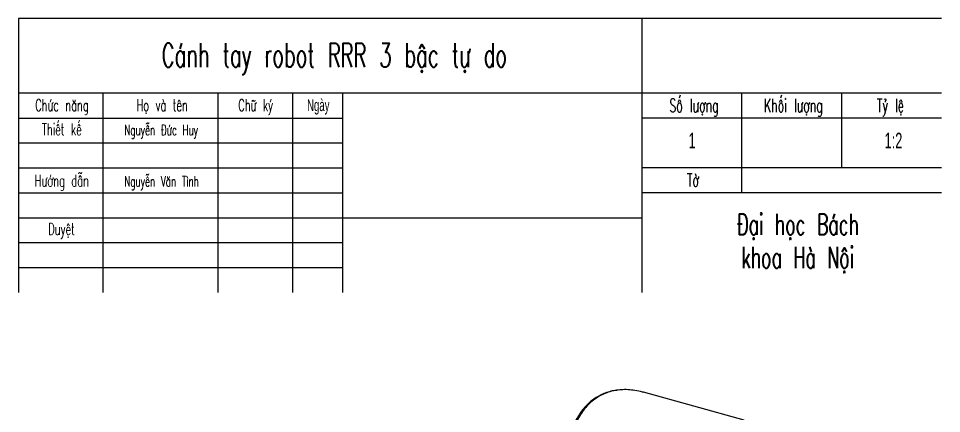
# Model space of a CAD drawing. Header units: millimetres. Extents: x -48 to 1187, y 2 to 839.
# Drawn here: x 747.3 to 932.3, y 404.1 to 483.4 of the extents above; entities that cross this region are included whole.
import ezdxf

# ---------------------------------------------------------------- set-up
doc = ezdxf.new("R2010")
doc.units = ezdxf.units.MM
doc.styles.add('SLDTEXTSTYLE1', font='TXT', dxfattribs={"width": 0.605})
doc.styles.add('SLDTEXTSTYLE2', font='TXT', dxfattribs={"width": 0.605, "bigfont": 'bigfont'})

msp = doc.modelspace()

# ---------------------------------------------------------------- linework, layer by layer
at = {"color": 7, "linetype": 'Continuous', "lineweight": 25}
for p, q in [((932.291649, 483.433776), (747.306732, 483.433776)), ((747.306732, 483.433776), (747.306732, 428.433776)), ((872.291649, 468.433776), (872.291649, 483.433776)), ((932.291649, 468.433776), (747.306732, 468.433776)), ((764.291649, 428.433776), (764.291649, 468.433776)), ((787.291649, 428.433776), (787.291649, 468.433776)), ((802.291649, 428.433776), (802.291649, 468.433776)), ((812.291649, 428.433776), (812.291649, 468.433776)), ((872.291649, 428.433776), (872.291649, 468.433776)), ((892.291649, 448.433776), (892.291649, 468.433776)), ((912.291649, 453.433776), (912.291649, 468.433776)), ((747.291649, 463.433776), (812.291649, 463.433776)), ((932.291649, 463.433776), (872.291649, 463.433776)), ((747.291649, 458.433776), (812.291649, 458.433776)), ((747.291649, 453.433776), (812.291649, 453.433776)), ((932.291649, 453.433776), (872.291649, 453.433776)), ((747.291649, 448.433776), (812.291649, 448.433776)), ((932.291649, 448.433776), (872.291649, 448.433776)), ((747.291649, 443.433776), (812.291649, 443.433776)), ((812.291649, 443.433776), (872.291649, 443.433776)), ((747.291649, 438.433776), (812.291649, 438.433776)), ((747.291649, 433.433776), (812.291649, 433.433776)), ((892.723541, 402.771), (872.573331, 408.392919))]:
    msp.add_line(p, q, dxfattribs=at)
for points, knots in [([(872.570796, 408.3842), (872.505782, 408.405363), (871.920543, 408.595857), (870.874586, 408.783039), (869.452286, 408.9318), (868.330021, 408.942523), (867.680661, 408.849711), (867.464221, 408.818776)], [0, 0, 0, 0, 0.037555151, 0.3380608929, 0.6028526724, 0.867626207, 1, 1, 1, 1]), ([(867.464221, 408.818776), (867.235916, 408.794315), (866.560951, 408.721996), (865.487422, 408.425894), (864.25639, 407.936183), (863.085537, 407.266317), (861.986965, 406.420989), (860.98278, 405.409836), (860.089262, 404.253554), (859.298172, 402.957155), (858.607684, 401.513666), (857.953656, 399.756535), (857.388707, 397.663131), (856.946519, 395.182472), (856.674674, 392.527192), (856.564896, 389.884575), (856.57334, 387.331208), (856.660937, 384.878088), (856.816111, 382.36683), (857.010916, 379.953094), (857.220502, 377.669571), (857.428639, 375.512405), (857.636843, 373.342987), (857.83016, 371.183242), (857.99346, 369.060416), (858.11496, 366.968045), (858.186216, 364.908558), (858.17888, 363.599424), (858.175212, 362.944892)], [0, 0, 0, 0, 0.0181782991, 0.0537426469, 0.089322861, 0.1249013331, 0.1615494394, 0.1981972911, 0.2337238073, 0.2692517028, 0.305803556, 0.342358114, 0.3912322647, 0.440115749, 0.4909509732, 0.5417941087, 0.5837594039, 0.6257261534, 0.6685766294, 0.7114255679, 0.7469370246, 0.7824457507, 0.8186488067, 0.8548463831, 0.8905029939, 0.9261531537, 0.9630784881, 1, 1, 1, 1]), ([(867.354259, 408.823994), (867.199331, 408.808561), (866.64653, 408.753496), (865.733324, 408.531373), (864.62912, 408.161619), (863.589439, 407.669684), (862.617742, 407.069651), (861.719228, 406.364138), (860.89845, 405.557597), (860.150084, 404.652654), (859.469852, 403.64165), (858.948728, 402.73692), (858.681641, 402.139411), (858.594965, 401.945506)], [0, 0, 0, 0, 0.0412699609, 0.1472554653, 0.2516885407, 0.3545091446, 0.4557704827, 0.5556255765, 0.6541792033, 0.7515944969, 0.8504571933, 0.9514699178, 1, 1, 1, 1])]:
    msp.add_open_spline(points, degree=3, knots=knots, dxfattribs=at)

# ---------------------------------------------------------------- texts
at = {"color": 7, "linetype": 'Continuous', "lineweight": 0, "attachment_point": 2}
for s, insert, char_height, style in [('Cánh tay robot RRR 3 bậc tự do', (810.590362, 478.445189), 4.7625, 'SLDTEXTSTYLE2'), ('Chức năng', (756.008285, 467.22813), 2.38125, 'SLDTEXTSTYLE2'), ('Họ và tên', (776.091111, 467.22813), 2.38125, 'SLDTEXTSTYLE2'), ('Chữ ký', (794.834504, 467.22813), 2.38125, 'SLDTEXTSTYLE2'), ('Ngày', (807.379033, 467.22813), 2.38125, 'SLDTEXTSTYLE1'), ('Số lượng', (882.677351, 467.286852), 2.6458333, 'SLDTEXTSTYLE2'), ('Khối lượng', (902.593065, 467.286852), 2.6458333, 'SLDTEXTSTYLE2'), ('Tỷ lệ', (922.043897, 467.286852), 2.6458333, 'SLDTEXTSTYLE2'), ('Thiết kế', (755.985134, 462.358012), 2.38125, 'SLDTEXTSTYLE2'), ('Nguyễn Đức Huy', (775.90795, 462.091911), 2.11666667, 'SLDTEXTSTYLE2'), ('1', (882.304607, 460.504774), 3.175, 'SLDTEXTSTYLE1'), ('1:2', (922.654317, 460.504774), 3.175, 'SLDTEXTSTYLE1'), ('Hướng dẫn', (755.984583, 452.056248), 2.38125, 'SLDTEXTSTYLE2'), ('Nguyễn Văn Tình', (775.977301, 451.790148), 2.11666667, 'SLDTEXTSTYLE2'), ('Tờ', (882.475188, 452.318774), 2.6458333, 'SLDTEXTSTYLE2'), ('Đại học Bách', (903.530806, 444.21829), 4.23333333, 'SLDTEXTSTYLE2'), ('Duyệt', (755.921744, 442.363123), 2.38125, 'SLDTEXTSTYLE2'), ('khoa Hà Nội', (903.462211, 437.573846), 4.23333333, 'SLDTEXTSTYLE2')]:
    msp.add_mtext(s, dxfattribs=dict(at, insert=insert, char_height=char_height, style=style))

doc.saveas('drawing.dxf')
